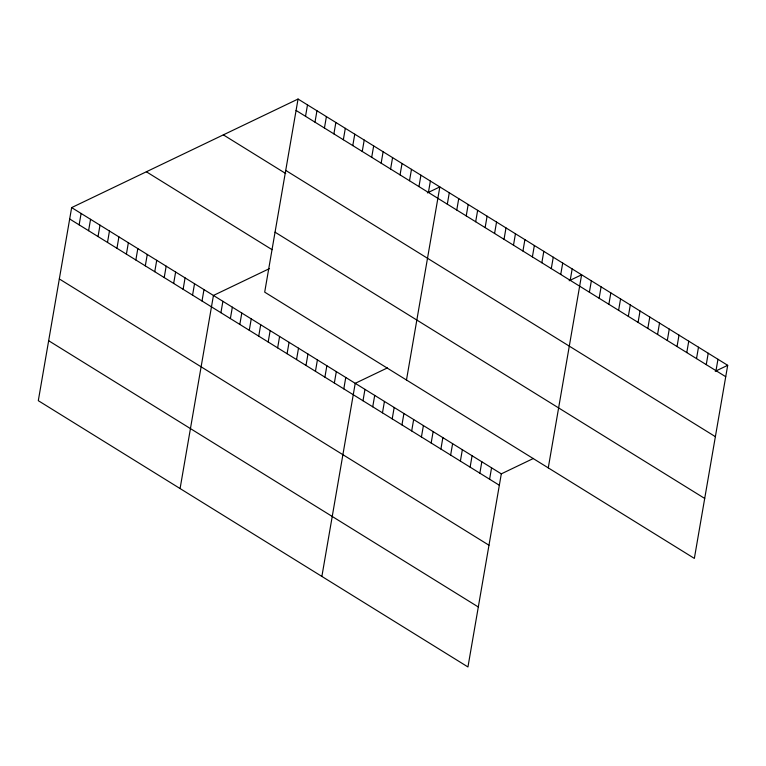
<?xml version="1.0" encoding="UTF-8"?>
<svg xmlns="http://www.w3.org/2000/svg" width="766" height="766" viewBox="0 0 766 766"><rect width="100%" height="100%" fill="white"/><g stroke="black" fill="none" stroke-linecap="round" stroke-linejoin="round"><path stroke-width="1.15" d="M298.051 99.044L264.691 292.143L694.35 558.404L727.7 365.315L298.051 99.044L71.65 207.596L38.3 400.685L467.949 666.956L501.309 473.857L533.471 458.432M79.137 224.85L81.11 213.446M88.588 230.7L90.56 219.306M98.038 236.56L100.011 225.166M107.499 242.42L109.461 231.026M116.949 248.28L118.912 236.886M126.4 254.14L128.362 242.736M135.85 259.99L137.823 248.596M145.301 265.85L147.273 254.456M154.751 271.71L156.724 260.316M164.211 277.57L166.174 266.175M173.662 283.43L175.625 272.026M183.112 289.28L185.085 277.886M192.563 295.14L194.535 283.746M202.013 301L203.986 289.605M180.087 488.555L213.436 295.456L269.469 268.598M220.924 312.71L222.887 301.316M230.375 318.57L232.347 307.176M239.825 324.43L241.797 313.035M249.276 330.29L251.248 318.895M258.736 336.15L260.699 324.746M305.529 116.298L307.501 104.904M268.186 342L270.149 330.606M314.989 122.158L316.952 110.764M277.637 347.86L279.609 336.465M324.439 128.018L326.402 116.623M287.087 353.72L289.06 342.325M333.89 133.878L335.862 122.483M296.538 359.58L298.51 348.185M343.34 139.738L345.313 128.334M305.998 365.439L307.961 354.036M352.791 145.588L354.763 134.194M315.448 371.29L317.411 359.896M362.241 151.448L364.214 140.054M324.899 377.15L326.862 365.755M371.702 157.308L373.664 145.913M334.349 383.01L336.322 371.615M381.152 163.168L383.115 151.764M343.8 388.869L345.772 377.466M390.603 169.018L392.575 157.624M321.873 576.425L355.223 383.326L387.395 367.91M400.053 174.878L402.026 163.484M362.998 400.762L364.961 389.367M409.504 180.738L411.476 169.343M372.736 406.794L374.698 395.4M418.964 186.598L420.927 175.203M382.473 412.826L384.436 401.432M428.414 192.458L430.377 181.054M392.211 418.868L394.174 407.474M406.478 380.013L439.837 186.914L427.38 192.888M401.949 424.9L403.921 413.506M447.315 204.168L449.288 192.773M411.687 430.932L413.659 419.538M456.766 210.028L458.738 198.633M421.424 436.974L423.397 425.58M466.226 215.888L468.189 204.493M431.162 443.007L433.135 431.612M475.676 221.747L477.639 210.344M440.9 449.039L442.872 437.645M485.127 227.598L487.099 216.204M450.638 455.081L452.61 443.686M494.577 233.458L496.55 222.063M460.385 461.113L462.348 449.719M504.028 239.318L506 227.923M470.123 467.145L472.086 455.751M513.488 245.177L515.451 233.774M479.861 473.187L481.824 461.793M522.939 251.028L524.902 239.634M489.598 479.219L491.561 467.825M532.389 256.888L534.352 245.493M541.84 262.748L543.812 251.353M551.29 268.607L553.263 257.213M560.741 274.467L562.713 263.064M570.201 280.318L572.164 268.923M548.264 467.873L581.614 274.783L569.167 280.749M589.389 292.219L591.362 280.816M599.127 298.252L601.099 286.857M608.865 304.284L610.837 292.89M618.602 310.326L620.575 298.922M628.34 316.358L630.313 304.964M638.078 322.39L640.05 310.996M647.825 328.423L649.788 317.028M657.563 334.464L659.526 323.07M667.301 340.497L669.264 329.102M677.039 346.529L679.002 335.135M686.776 352.571L688.749 341.176M696.514 358.603L698.487 347.209M706.252 364.635L708.224 353.241M715.99 370.677L717.962 359.283M715.253 371.28L727.7 365.315M296.078 110.448L725.728 376.709M285.728 170.406L715.377 436.668M223.337 134.864L285.728 173.528M275.051 232.184L704.701 498.446M146.363 171.776L272.083 249.678M71.65 207.596L501.309 473.857M69.687 218.99L499.336 485.251M59.327 278.948L488.976 545.22M48.66 340.726L478.31 606.988"/></g></svg>
